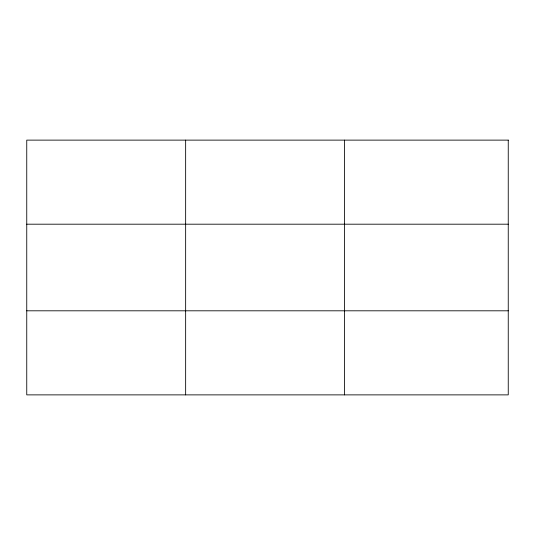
<?xml version="1.0" encoding="UTF-8"?>
<svg xmlns="http://www.w3.org/2000/svg" width="535" height="535" viewBox="0 0 535 535"><rect width="100%" height="100%" fill="white"/><g stroke="black" fill="none" stroke-linecap="round" stroke-linejoin="round"><path stroke-width="0.8" d="M185.645 394.877L185.645 140.123M344.54 394.877L344.54 140.123M26.75 224.192L508.25 224.192M26.75 310.808L508.25 310.808M508.25 140.123L508.25 394.877L26.75 394.877L26.75 140.123L508.25 140.123"/></g></svg>
